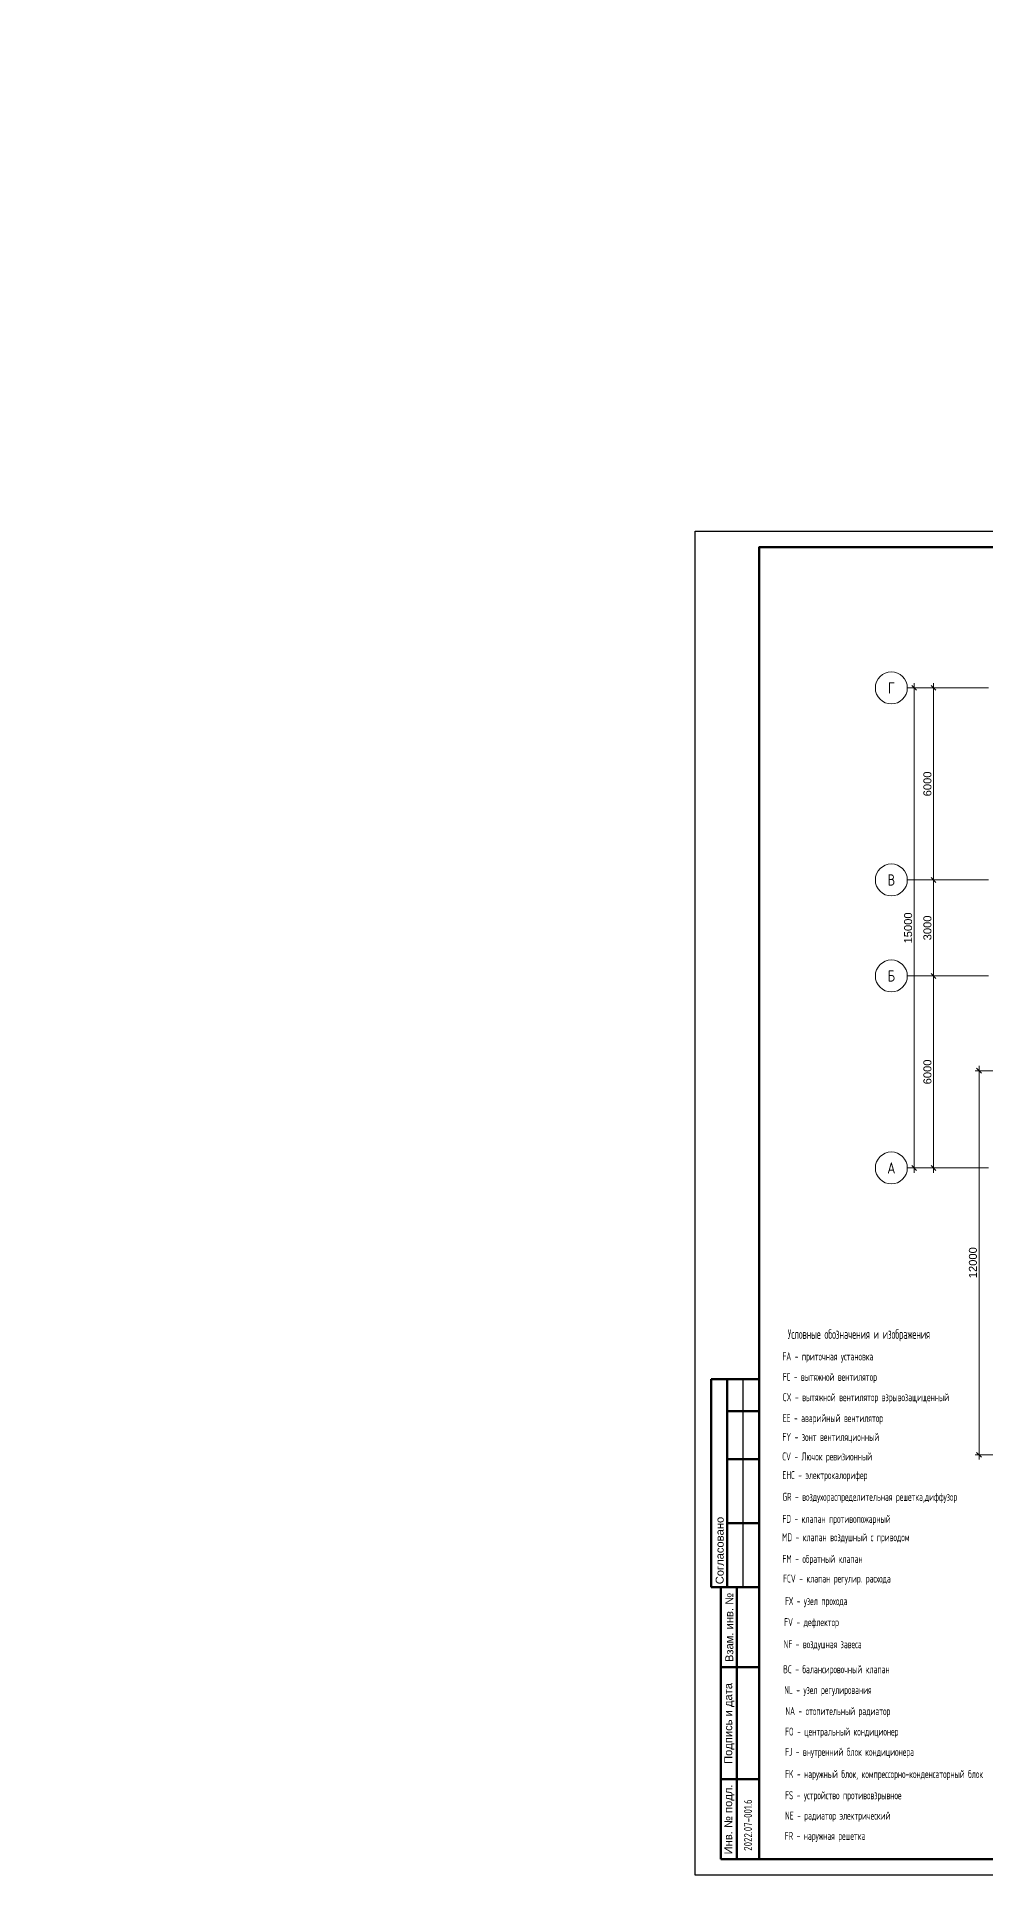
# Model space of a CAD drawing. Header units: millimetres. Extents: x -553547 to 230550, y -59438 to 214451.
# Drawn here: x 57473 to 87123, y -59438 to -1991 of the extents above; entities that cross this region are included whole.
import ezdxf
from ezdxf import colors
from ezdxf.entities.mleader import LeaderData, LeaderLine
from ezdxf.math import Vec2, Vec3

# ---------------------------------------------------------------- set-up
doc = ezdxf.new("R2010")
doc.units = ezdxf.units.MM
doc.linetypes.add('осевая', pattern=[50.8, 31.75, -6.35, 6.35, -6.35])
for name, color, linetype, lineweight in [('_Оси', 252, 'Continuous', 9), ('АР_Размеры', 7, 'Continuous', 20), ('АР_Текст', 7, 'Continuous', 20), ('Рамка', 7, 'Continuous', 50)]:
    doc.layers.add(name, color=color, linetype=linetype, lineweight=lineweight)
doc.styles.add('GOST type A', font='GOST2304A.ttf')
doc.styles.get("Standard").update_dxf_attribs({"font": 'arial.ttf'})
doc.styles.add('Ариал', font='arial.ttf')
doc.styles.add('ГОСТ', font='cs_gost2304.shx')
doc.dimstyles.new('100 Ариал', dxfattribs={"dimscale": 100, "dimtxt": 2.5, "dimasz": 1.5, "dimexe": 1.25, "dimexo": 0.625, "dimtad": 1, "dimdec": 0, "dimrnd": 0.001, "dimtxsty": 'ГОСТ', "dimblk": 'OBLIQUE', "dimcen": 1.5, "dimdle": 1.5, "dimclrt": 256, "dimadec": 0, "dimazin": 2, "dimtfac": 0.75, "dimtdec": 0, "dimtmove": 1, "dimatfit": 3, "dimfxl": 7, "dimfxlon": 1, "dimtolj": 1, "dimarcsym": 2})

# ---------------------------------------------------------------- blocks, each defined once
blk = doc.blocks.new('_Oblique')
at = {"color": 0, "linetype": 'ByBlock', "lineweight": -2}
blk.add_line((-0.5, -0.5), (0.5, 0.5), dxfattribs=at)
blk = doc.blocks.new('*D286')
at = {"layer": 'Defpoints', "color": 0, "transparency": 16777216}
for p in [(638235, -236789), (638450, -236789), (638235, -251789)]:
    blk.add_point(p, dxfattribs=at)
at = {"layer": 'АР_Размеры', "color": 0, "lineweight": -2, "transparency": 16777216}
for p, q in [((638450, -251939), (638450, -236639)), ((638297, -236789), (638575, -236789)), ((638297, -251789), (638575, -251789))]:
    blk.add_line(p, q, dxfattribs=at)
at = {"layer": 'АР_Размеры', "color": 0, "lineweight": -2, "transparency": 16777216, "xscale": 150, "yscale": 150, "zscale": 150}
for p, rotation in [((638450, -236789), 90), ((638450, -251789), 270)]:
    blk.add_blockref('_Oblique', p, dxfattribs=dict(at, rotation=rotation))
at = {"layer": 'АР_Размеры', "transparency": 16777216, "insert": (638260, -244289), "char_height": 250, "attachment_point": 5, "rotation": 90}
blk.add_mtext('\\A1;15000', dxfattribs=at)
blk = doc.blocks.new('*D287')
at = {"layer": 'Defpoints', "color": 0, "transparency": 16777216}
for p in [(637639, -245789), (639054, -245789), (637639, -251789)]:
    blk.add_point(p, dxfattribs=at)
at = {"layer": 'АР_Размеры', "color": 0, "lineweight": -2, "transparency": 16777216}
for p, q in [((638354, -245789), (639179, -245789)), ((639054, -251939), (639054, -245639)), ((638354, -251789), (639179, -251789))]:
    blk.add_line(p, q, dxfattribs=at)
at = {"layer": 'АР_Размеры', "color": 0, "lineweight": -2, "transparency": 16777216, "xscale": 150, "yscale": 150, "zscale": 150}
for p, rotation in [((639054, -245789), 90), ((639054, -251789), 270)]:
    blk.add_blockref('_Oblique', p, dxfattribs=dict(at, rotation=rotation))
at = {"layer": 'АР_Размеры', "transparency": 16777216, "insert": (638864, -248789), "char_height": 250, "attachment_point": 5, "rotation": 90}
blk.add_mtext('\\A1;6000', dxfattribs=at)
blk = doc.blocks.new('*D288')
at = {"layer": 'Defpoints', "color": 0, "transparency": 16777216}
for p in [(637639, -236789), (639054, -236789), (637639, -242789)]:
    blk.add_point(p, dxfattribs=at)
at = {"layer": 'АР_Размеры', "color": 0, "lineweight": -2, "transparency": 16777216}
for p, q in [((639054, -242939), (639054, -236639)), ((638354, -236789), (639179, -236789)), ((638354, -242789), (639179, -242789))]:
    blk.add_line(p, q, dxfattribs=at)
at = {"layer": 'АР_Размеры', "color": 0, "lineweight": -2, "transparency": 16777216, "xscale": 150, "yscale": 150, "zscale": 150}
for p, rotation in [((639054, -236789), 90), ((639054, -242789), 270)]:
    blk.add_blockref('_Oblique', p, dxfattribs=dict(at, rotation=rotation))
at = {"layer": 'АР_Размеры', "transparency": 16777216, "insert": (638864, -239789), "char_height": 250, "attachment_point": 5, "rotation": 90}
blk.add_mtext('\\A1;6000', dxfattribs=at)
blk = doc.blocks.new('*D289')
at = {"layer": 'Defpoints', "color": 0, "transparency": 16777216}
for p in [(637639, -242789), (639054, -242789), (637639, -245789)]:
    blk.add_point(p, dxfattribs=at)
at = {"layer": 'АР_Размеры', "color": 0, "lineweight": -2, "transparency": 16777216}
for p, q in [((638354, -242789), (639179, -242789)), ((639054, -245939), (639054, -242639)), ((638354, -245789), (639179, -245789))]:
    blk.add_line(p, q, dxfattribs=at)
at = {"layer": 'АР_Размеры', "color": 0, "lineweight": -2, "transparency": 16777216, "xscale": 150, "yscale": 150, "zscale": 150}
for p, rotation in [((639054, -242789), 90), ((639054, -245789), 270)]:
    blk.add_blockref('_Oblique', p, dxfattribs=dict(at, rotation=rotation))
at = {"layer": 'АР_Размеры', "transparency": 16777216, "insert": (638864, -244289), "char_height": 250, "attachment_point": 5, "rotation": 90}
blk.add_mtext('\\A1;3000', dxfattribs=at)
blk = doc.blocks.new('*D297')
at = {"layer": 'Defpoints', "color": 0, "transparency": 16777216}
for p in [(641344, -248750), (640477, -260750), (641344, -260750)]:
    blk.add_point(p, dxfattribs=at)
at = {"layer": 'АР_Размеры', "color": 0, "lineweight": -2, "transparency": 16777216}
for p, q in [((640477, -248600), (640477, -260900)), ((641177, -248750), (640352, -248750)), ((641177, -260750), (640352, -260750))]:
    blk.add_line(p, q, dxfattribs=at)
at = {"layer": 'АР_Размеры', "color": 0, "lineweight": -2, "transparency": 16777216, "xscale": 150, "yscale": 150, "zscale": 150}
for p, rotation in [((640477, -248750), 90), ((640477, -260750), 270)]:
    blk.add_blockref('_Oblique', p, dxfattribs=dict(at, rotation=rotation))
at = {"layer": 'АР_Размеры', "transparency": 16777216, "insert": (640286, -254750), "char_height": 250, "attachment_point": 5, "rotation": 90}
blk.add_mtext('\\A1;12000', dxfattribs=at)
blk = doc.blocks.new('АР')
at = {"layer": '_Оси', "color": 252, "linetype": 'осевая', "ltscale": 80}
for p, q in [((638234.9, -236789.1), (646435.5, -236789.1)), ((638234.9, -242789.1), (679902.5, -242789.1)), ((638234.9, -245789.1), (689234.4, -245789.1)), ((638234.9, -251789.1), (685885.7, -251789.1))]:
    blk.add_line(p, q, dxfattribs=at)
at = {"layer": '_Оси', "color": 252}
for centre in [(637734.9, -236789.1), (637734.9, -242789.1), (637734.9, -245789.1), (637734.9, -251789.1)]:
    blk.add_circle(centre, 500, dxfattribs=at)
at = {"layer": '_Оси', "color": 252, "char_height": 350, "width": 166.561, "attachment_point": 5, "style": 'GOST type A'}
for s, insert in [('Г', (637734.9, -236789.1)), ('В', (637734.9, -242789.1)), ('Б', (637734.9, -245789.1)), ('А', (637734.9, -251789.1))]:
    blk.add_mtext(s, dxfattribs=dict(at, insert=insert))
at = {"layer": 'АР_Размеры', "color": 252}
for base, p1, p2, picture, middle in [((639054.5, -236789.1), (637638.8, -242789.1), (637638.8, -236789.1), '*D288', (638864.3, -239789.1)), ((639054.5, -242789.1), (637638.8, -245789.1), (637638.8, -242789.1), '*D289', (638864.2, -244289.1)), ((639054.5, -245789.1), (637638.8, -251789.1), (637638.8, -245789.1), '*D287', (638864.3, -248789.1)), ((640476.6, -260750.4), (641343.9, -248750.4), (641343.9, -260750.4), '*D297', (640286.5, -254750.4))]:
    dim = blk.add_linear_dim(base=base, p1=p1, p2=p2, angle=90, dimstyle='100 Ариал', override={"dimtxsty": 'Standard', "dimblk1": 'Oblique', "dimblk2": 'Oblique', "dimsah": 1}, dxfattribs=at)
    dim.commit()
    dim.dimension.update_dxf_attribs({"geometry": picture, "text_midpoint": middle})
dim = blk.add_linear_dim(base=(638450.3, -236789.1), p1=(638234.9, -251789.1), p2=(638234.9, -236789.1), angle=90, dimstyle='100 Ариал', override={"dimtxsty": 'Standard', "dimblk1": 'Oblique', "dimblk2": 'Oblique', "dimsah": 1}, dxfattribs=at)
dim.commit()
dim.dimension.update_dxf_attribs({"geometry": '*D286', "text_midpoint": (638450.3, -244289.1), "dimtype": 128})
at = {"color": 252}
ml = blk.add_multileader_mtext('Standard', dxfattribs=at)
ml.set_content('0,000', color=252, style='GOST type A')
ml.set_leader_properties(color=256)
ml.build(insert=Vec2(0, 0))
ml.multileader.update_dxf_attribs({"has_dogleg": 0, "has_text_frame": 1, "text_left_attachment_type": 7, "text_right_attachment_type": 6, "dogleg_length": 0, "arrow_head_size": 200})
ctx = ml.context
ctx.base_point, ctx.char_height, ctx.arrow_head_size, ctx.landing_gap_size, ctx.plane_origin = Vec3(649404.1, -245448.8), 250, 200, 50, Vec3(-514199.9, -248177.5)
ctx.left_attachment, ctx.right_attachment = 7, 6
notes = []
notes.append((ctx, [(0, (0, 0, 0), (0, 0), (1, 0), 1, [])]))
ctx.mtext.insert, ctx.mtext.flow_direction = Vec3(649454.1, -245161.3), 5
ml = blk.add_multileader_mtext('Standard', dxfattribs=at)
ml.set_content('0,000', color=252, style='GOST type A')
ml.set_leader_properties(color=256)
ml.build(insert=Vec2(0, 0))
ml.multileader.update_dxf_attribs({"has_dogleg": 0, "has_text_frame": 1, "text_left_attachment_type": 7, "text_right_attachment_type": 6, "dogleg_length": 0, "arrow_head_size": 200})
ctx = ml.context
ctx.base_point, ctx.char_height, ctx.arrow_head_size, ctx.landing_gap_size, ctx.plane_origin = Vec3(641715.8, -241787.5), 250, 200, 50, Vec3(-521888.2, -239063.6)
ctx.left_attachment, ctx.right_attachment = 7, 6
notes.append((ctx, [(0, (0, 0, 0), (0, 0), (1, 0), 1, [])]))
ctx.mtext.insert, ctx.mtext.flow_direction = Vec3(641765.8, -241500), 5
ml = blk.add_multileader_mtext('Standard', dxfattribs=at)
ml.set_content('-0,020', color=252, style='GOST type A')
ml.set_leader_properties(color=256)
ml.build(insert=Vec2(0, 0))
ml.multileader.update_dxf_attribs({"has_dogleg": 0, "has_text_frame": 1, "text_left_attachment_type": 7, "text_right_attachment_type": 6, "dogleg_length": 0, "arrow_head_size": 200})
ctx = ml.context
ctx.base_point, ctx.char_height, ctx.arrow_head_size, ctx.landing_gap_size, ctx.plane_origin = Vec3(677883.5, -235529.3), 250, 200, 50, Vec3(-485627.9, -231830.1)
ctx.left_attachment, ctx.right_attachment = 7, 6
notes.append((ctx, [(0, (0, 0, 0), (0, 0), (1, 0), 1, [])]))
ctx.mtext.insert, ctx.mtext.flow_direction = Vec3(677933.5, -235241.8), 5
ml = blk.add_multileader_mtext('Standard', dxfattribs=at)
ml.set_content('0,000', color=252, style='GOST type A')
ml.set_leader_properties(color=256)
ml.build(insert=Vec2(0, 0))
ml.multileader.update_dxf_attribs({"has_dogleg": 0, "has_text_frame": 1, "text_left_attachment_type": 7, "text_right_attachment_type": 6, "dogleg_length": 0, "arrow_head_size": 200})
ctx = ml.context
ctx.base_point, ctx.char_height, ctx.arrow_head_size, ctx.landing_gap_size, ctx.plane_origin = Vec3(656104.7, -253706.8), 250, 200, 50, Vec3(-507499.3, -250982.9)
ctx.left_attachment, ctx.right_attachment = 7, 6
notes.append((ctx, [(0, (0, 0, 0), (0, 0), (1, 0), 1, [])]))
ctx.mtext.insert, ctx.mtext.flow_direction = Vec3(656154.7, -253419.3), 5
ml = blk.add_multileader_mtext('Standard', dxfattribs=at)
ml.set_content('0,000', color=252, style='GOST type A')
ml.set_leader_properties(color=256)
ml.build(insert=Vec2(0, 0))
ml.multileader.update_dxf_attribs({"has_dogleg": 0, "has_text_frame": 1, "text_left_attachment_type": 7, "text_right_attachment_type": 6, "dogleg_length": 0, "arrow_head_size": 200})
ctx = ml.context
ctx.base_point, ctx.char_height, ctx.arrow_head_size, ctx.landing_gap_size, ctx.plane_origin = Vec3(674120.3, -254449.4), 250, 200, 50, Vec3(-489483.8, -251725.5)
ctx.left_attachment, ctx.right_attachment = 7, 6
notes.append((ctx, [(0, (0, 0, 0), (0, 0), (1, 0), 1, [])]))
ctx.mtext.insert, ctx.mtext.flow_direction = Vec3(674170.3, -254161.9), 5
ml = blk.add_multileader_mtext('Standard', dxfattribs=at)
ml.set_content('0,000', color=252, style='GOST type A')
ml.set_leader_properties(color=256)
ml.build(insert=Vec2(0, 0))
ml.multileader.update_dxf_attribs({"has_dogleg": 0, "has_text_frame": 1, "text_left_attachment_type": 7, "text_right_attachment_type": 6, "dogleg_length": 0, "arrow_head_size": 200})
ctx = ml.context
ctx.base_point, ctx.char_height, ctx.arrow_head_size, ctx.landing_gap_size, ctx.plane_origin = Vec3(683757.5, -246454.6), 250, 200, 50, Vec3(-479846.5, -243730.6)
ctx.left_attachment, ctx.right_attachment = 7, 6
notes.append((ctx, [(0, (0, 0, 0), (0, 0), (1, 0), 1, [])]))
ctx.mtext.insert, ctx.mtext.flow_direction = Vec3(683807.5, -246167), 5
ml = blk.add_multileader_mtext('Standard', dxfattribs=at)
ml.set_content('0,000', color=252, style='GOST type A')
ml.set_leader_properties(color=256)
ml.build(insert=Vec2(0, 0))
ml.multileader.update_dxf_attribs({"has_dogleg": 0, "has_text_frame": 1, "text_left_attachment_type": 7, "text_right_attachment_type": 6, "dogleg_length": 0, "arrow_head_size": 200})
ctx = ml.context
ctx.base_point, ctx.char_height, ctx.arrow_head_size, ctx.landing_gap_size, ctx.plane_origin = Vec3(643346.8, -237132.2), 250, 200, 50, Vec3(-520257.3, -234408.2)
ctx.left_attachment, ctx.right_attachment = 7, 6
notes.append((ctx, [(0, (0, 0, 0), (0, 0), (1, 0), 1, [])]))
ctx.mtext.insert, ctx.mtext.flow_direction = Vec3(643396.8, -236844.6), 5
ml = blk.add_multileader_mtext('Standard', dxfattribs=at)
ml.set_content('+0,100', color=252, style='GOST type A')
ml.set_leader_properties(color=256)
ml.build(insert=Vec2(0, 0))
ml.multileader.update_dxf_attribs({"has_dogleg": 0, "has_text_frame": 1, "text_left_attachment_type": 7, "text_right_attachment_type": 6, "dogleg_length": 0, "arrow_head_size": 200})
ctx = ml.context
ctx.base_point, ctx.char_height, ctx.arrow_head_size, ctx.landing_gap_size, ctx.plane_origin = Vec3(670361, -237807.4), 250, 200, 50, Vec3(-493243.1, -235083.5)
ctx.left_attachment, ctx.right_attachment = 7, 6
notes.append((ctx, [(0, (0, 0, 0), (0, 0), (1, 0), 1, [])]))
ctx.mtext.insert, ctx.mtext.flow_direction = Vec3(670411, -237519.9), 5
ml = blk.add_multileader_mtext('Standard', dxfattribs=at)
ml.set_content('+0,600', color=252, style='GOST type A')
ml.set_leader_properties(color=256)
ml.build(insert=Vec2(0, 0))
ml.multileader.update_dxf_attribs({"has_dogleg": 0, "has_text_frame": 1, "text_left_attachment_type": 7, "text_right_attachment_type": 6, "dogleg_length": 0, "arrow_head_size": 200})
ctx = ml.context
ctx.base_point, ctx.char_height, ctx.arrow_head_size, ctx.landing_gap_size, ctx.plane_origin = Vec3(651984.7, -241980.5), 250, 200, 50, Vec3(-511405.9, -240931)
ctx.left_attachment, ctx.right_attachment = 7, 6
notes.append((ctx, [(0, (0, 0, 0), (0, 0), (1, 0), 1, [])]))
ctx.mtext.insert, ctx.mtext.flow_direction = Vec3(652034.7, -241693), 5
ml = blk.add_multileader_mtext('Standard', dxfattribs=at)
ml.set_content('-0,100', color=252, style='GOST type A')
ml.set_leader_properties(color=256)
ml.build(insert=Vec2(0, 0))
ml.multileader.update_dxf_attribs({"has_dogleg": 0, "has_text_frame": 1, "text_left_attachment_type": 7, "text_right_attachment_type": 6, "dogleg_length": 0, "arrow_head_size": 200})
ctx = ml.context
ctx.base_point, ctx.char_height, ctx.arrow_head_size, ctx.landing_gap_size, ctx.plane_origin = Vec3(648501.3, -240196.6, 75705.6), 250, 200, 50, Vec3(-514889.3, -239147.1, 75705.6)
ctx.left_attachment, ctx.right_attachment = 7, 6
notes.append((ctx, [(0, (0, 0, 0), (0, 0), (1, 0), 1, [])]))
ctx.mtext.insert, ctx.mtext.flow_direction = Vec3(648551.3, -239909, 75705.6), 5
for ctx, leaders in notes:
    for number, flags, end, landing, length, lines in leaders:
        leader = LeaderData()
        leader.index, (leader.has_last_leader_line, leader.has_dogleg_vector, leader.attachment_direction) = number, flags
        leader.last_leader_point, leader.dogleg_vector, leader.dogleg_length = Vec3(end), Vec3(landing), length
        for number, points, colour, breaks in lines:
            line = LeaderLine()
            line.index, line.vertices, line.color, line.breaks = number, Vec3.list(points), colors.encode_raw_color(colour), breaks
            leader.lines.append(line)
        ctx.leaders.append(leader)

msp = doc.modelspace()

# ---------------------------------------------------------------- linework, layer by layer
at = {"layer": 'Рамка', "lineweight": 25}
msp.add_lwpolyline([(78060.463, -59438.291), (78060.463, -17438.291), (137460.463, -17438.291), (137460.463, -59438.291)], close=True, dxfattribs=at)
at = {"layer": 'Рамка'}
msp.add_lwpolyline([(80060.463, -58938.291), (80060.463, -17938.291), (136960.463, -17938.291), (136960.463, -58938.291)], close=True, dxfattribs=at)
for points in [[(78560.463, -50438.291), (78560.463, -43938.291)], [(78560.463, -43938.291), (80060.463, -43938.291)], [(79060.463, -50438.291), (79060.463, -43938.291)], [(79060.463, -44938.291), (80060.463, -44938.291)], [(79060.463, -46438.291), (80060.463, -46438.291)], [(79060.463, -48438.291), (80060.463, -48438.291)], [(78560.463, -50438.291), (80060.463, -50438.291)], [(78860.463, -50438.291), (78860.463, -58938.291)], [(79360.463, -50438.291), (79360.463, -58938.291)], [(78860.463, -52938.291), (80060.463, -52938.291)], [(78860.463, -56438.291), (80060.463, -56438.291)], [(78860.463, -58938.291), (80060.463, -58938.291)]]:
    msp.add_lwpolyline(points, dxfattribs=at)
at = {"layer": 'Рамка', "lineweight": 25}
msp.add_lwpolyline([(79560.463, -50438.291), (79560.463, -43938.291)], dxfattribs=at)

# ---------------------------------------------------------------- block references
at = {"layer": 'АР_Размеры', "color": 18, "true_color": 0x000000}
for p in [(-553547.366, 214451.275), (-485509.064, 206951.83)]:
    msp.add_blockref('АР', p, dxfattribs=at)

# ---------------------------------------------------------------- texts
at = {"layer": 'АР_Текст', "lineweight": 13, "style": 'ГОСТ', "width": 0.7}
for s, height, p in [('Условные обозначения и изображения ', 300, (80949.225, -42678.741)), ('FA - приточная установка', 250, (80782.78, -43350.346)), ('FС - вытяжной вентилятор', 250, (80792.78, -43991.217)), ('CX - вытяжной вентилятор взрывозащищенный ', 250, (80792.78, -44626.217)), ('EE - аварийный вентилятор', 250, (80792.78, -45277.218)), ('FY - зонт вентиляционный', 250, (80782.78, -45868.346)), ('СV - Лючок ревизионный', 250, (80782.78, -46478.57)), ('ЕHС - электрокалорифер', 250, (80782.78, -47060.57)), ('GR - воздухораспределительная решетка,диффузор', 250, (80782.78, -47739.457)), ('FD - клапан противопожарный', 250, (80782.28, -48428.183)), ('MD - клапан воздушный с приводом', 250, (80772.28, -49002.13)), ('FМ - обратный клапан', 250, (80785.78, -49678.564)), ('FCV - клапан регулир. расхода', 250, (80802.28, -50292.273)), ('FХ - узел прохода', 250, (80865.78, -50994.912)), ('FV - дефлектор', 250, (80838.745, -51654.365)), ('NF - воздушная завеса', 250, (80821.752, -52344.32)), ('BC - балансировочный клапан', 250, (80808.754, -53127.297)), ('NL - узел регулирования', 250, (80840.254, -53774.03)), ('NА - отопительный радиатор', 250, (80876.238, -54433.029)), ('FO - центральный кондиционер', 250, (80865.738, -55075.18)), ('FJ - внутренний блок кондиционера', 250, (80865.738, -55708.68)), ('FK - наружный блок, компрессорно-конденсаторный блок', 250, (80865.738, -56400.68)), ('FS - устройство противовзрывное', 250, (80865.738, -57065.18)), ('NE - радиатор электрический', 250, (80865.738, -57700.18)), ('FR - наружная решетка', 250, (80854.355, -58333.22))]:
    msp.add_text(s, height=height, dxfattribs=at).set_placement(p)
at = {"layer": 'АР_Текст', "linetype": 'Continuous', "char_height": 250, "rotation": 90, "style": 'Ариал'}
for s, insert, width, attachment_point in [('Согласовано', (78823.403, -50346.018), 6400, 4), ('Взам. инв. №', (79123.403, -51696.018), 2500, 5), ('Подпись и дата', (79123.403, -54696.018), 3500, 5), ('Инв. № подл.', (79123.403, -57696.018), 2500, 5)]:
    msp.add_mtext(s, dxfattribs=dict(at, insert=insert, width=width, attachment_point=attachment_point))
at = {"layer": 'Рамка', "lineweight": 13, "insert": (79705.847, -58673.822), "char_height": 250, "width": 1800, "attachment_point": 4, "rotation": 90, "style": 'ГОСТ'}
msp.add_mtext('{\\C0;2022.07-001.6}', dxfattribs=at)

doc.saveas('drawing.dxf')
